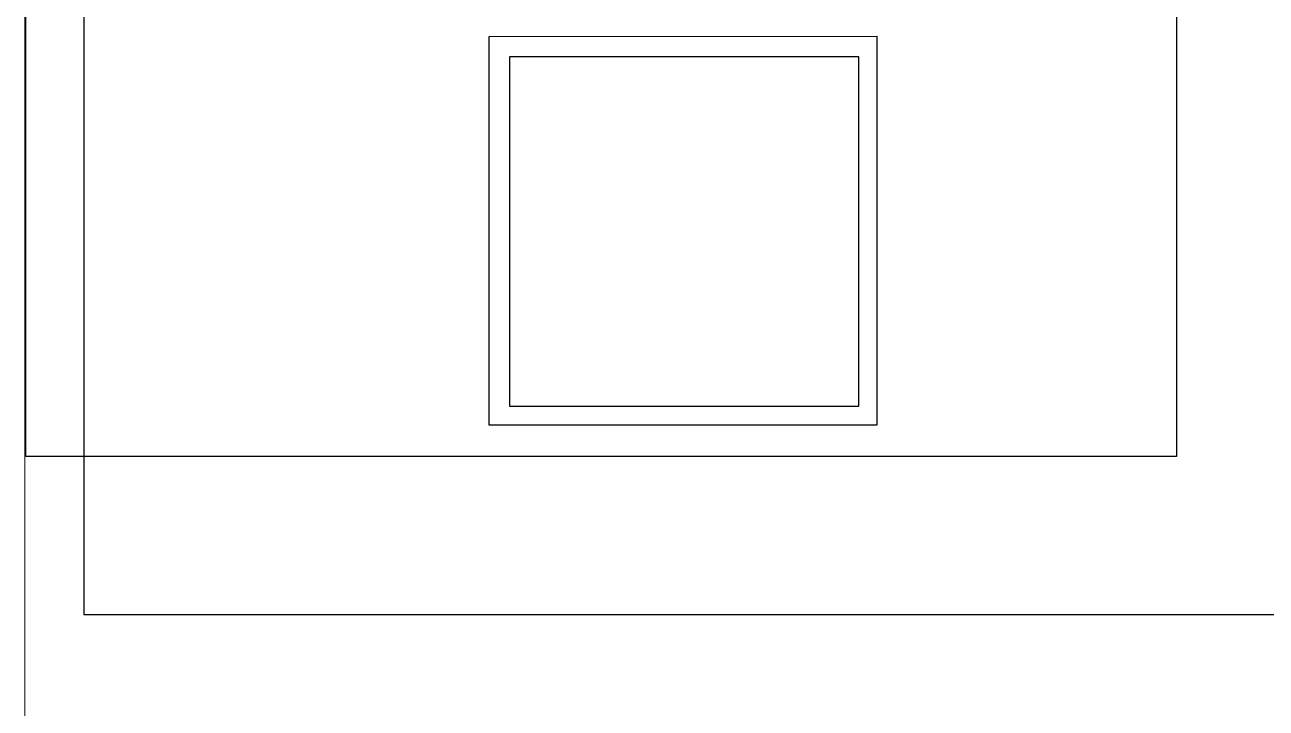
# Model space of a CAD drawing. Header units: inches. Extents: x 567429 to 582707, y 126347 to 133675.
# Drawn here: x 578315.5 to 578378.5, y 129144.5 to 129179.1 of the extents above; entities that cross this region are included whole.
import ezdxf

# ---------------------------------------------------------------- set-up
doc = ezdxf.new("R2010")
doc.units = ezdxf.units.IN
doc.header["$MEASUREMENT"] = 0
for name, color, linetype in [('BORD', 3, 'Continuous'), ('mobl', 11, 'Continuous'), ('wall kanaf', 4, 'Continuous')]:
    doc.layers.add(name, color=color, linetype=linetype)

# ---------------------------------------------------------------- blocks, each defined once
blk = doc.blocks.new('BOARD2')
at = {"layer": 'BORD', "color": 4}
for p, q in [((-163.075, -61.626), (-163.075, 0)), ((-163.075, 0), (163.075, 0)), ((163.075, -61.626), (-163.075, -61.626))]:
    blk.add_line(p, q, dxfattribs=at)
at = {"layer": 'BORD'}
for p, q in [((-161.386, -24.794), (-161.386, -45.585)), ((-140.595, -24.794), (-161.386, -24.794)), ((-140.595, -45.585), (-140.595, -24.794)), ((-160.38, -25.901), (-160.38, -44.613)), ((-141.668, -25.901), (-160.38, -25.901)), ((-141.668, -44.613), (-141.668, -25.901)), ((-160.38, -44.613), (-141.668, -44.613)), ((-161.386, -45.585), (-140.595, -45.585))]:
    blk.add_line(p, q, dxfattribs=at)

msp = doc.modelspace()

# ---------------------------------------------------------------- linework, layer by layer
at = {"layer": 'mobl', "color": 15}
for p, q in [((578318.486, 129239.203), (578318.486, 129149.203)), ((578318.486, 129149.203), (578518.486, 129149.203))]:
    msp.add_line(p, q, dxfattribs=at)
at = {"layer": 'wall kanaf', "color": 15, "lineweight": 20, "ltscale": 0.1}
msp.add_line((578315.486, 129535.289), (578315.486, 129082.789), dxfattribs=at)

# ---------------------------------------------------------------- block references
at = {"layer": 'BORD', "ltscale": 5, "xscale": 0.947301618010808, "yscale": 0.947301618010808, "zscale": 0.947301618010808, "rotation": 90.0091431634973}
msp.add_blockref('BOARD2', (578315.511, 129311.694), dxfattribs=at)

doc.saveas('drawing.dxf')
